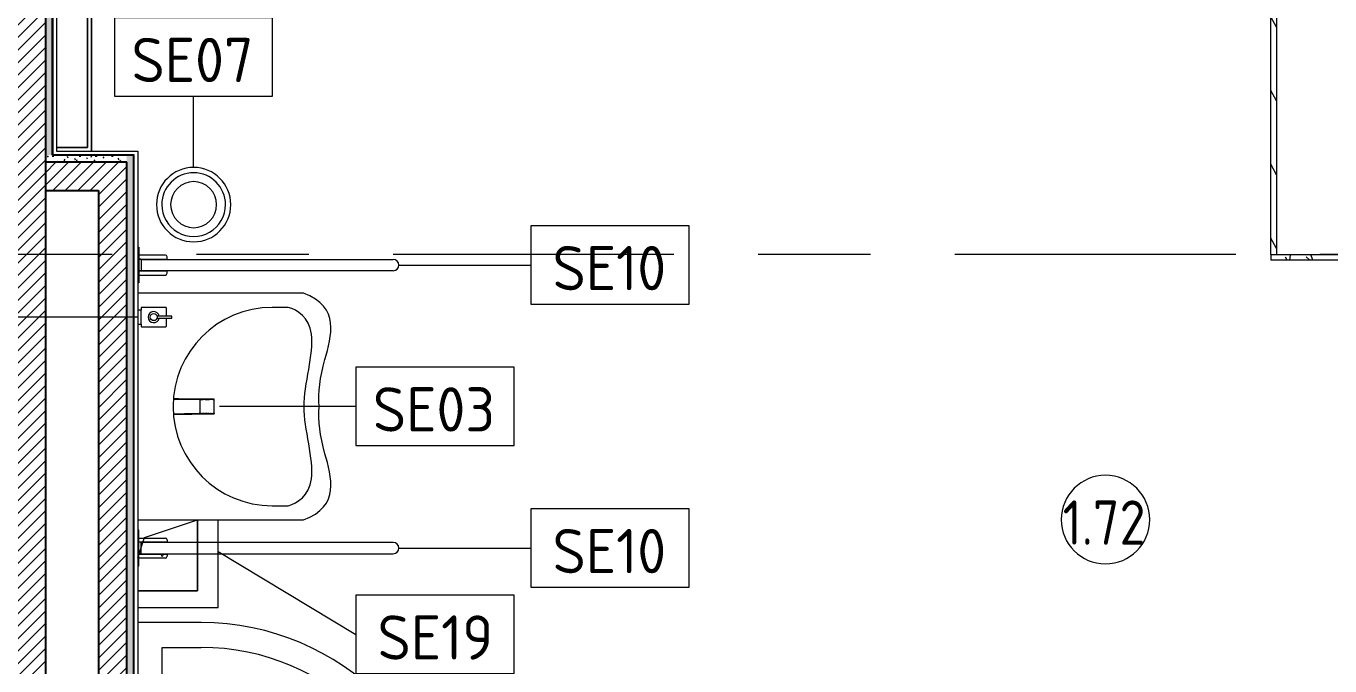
# Model space of a CAD drawing. Header units: millimetres. Extents: x 54725 to 263872, y -8553 to 29614.
# Drawn here: x 108094 to 111778, y 6638 to 8444 of the extents above; entities that cross this region are included whole.
import ezdxf

# ---------------------------------------------------------------- set-up
doc = ezdxf.new("R2010")
doc.units = ezdxf.units.MM
doc.linetypes.add('Осевая', pattern=[1587.5, 317.5, -238.125, 793.75, -238.125])
for name, color, linetype, lineweight, true_color in [('0-1', 7, 'Continuous', 9, 0x4994b4), ('A-DETL-GENF-1', 7, 'Continuous', 9, 0x4994b4), ('A-GENM-2', 7, 'Continuous', 9, 0x4994b4), ('A-WALL-3', 7, 'Continuous', 25, 0x3c3c3c), ('A-WALL-FNSH-2', 7, 'Continuous', 15, 0x3c3c3c), ('P-SANR-FIXT-1', 7, 'Continuous', 15, 0x4994b4)]:
    doc.layers.add(name, color=color, linetype=linetype, lineweight=lineweight, true_color=true_color)
for name, color, linetype, lineweight in [('A-AREA-IDEN', 7, 'Continuous', 9), ('A-DOOR', 7, 'Continuous', 9), ('A-GENM', 7, 'Continuous', 9), ('I-FURN', 7, 'Continuous', 9), ('I-WALL', 7, 'Continuous', 9), ('P-SANR-FIXT-IDEN', 7, 'Continuous', 9), ('Оси-2', 7, 'Осевая', 9)]:
    doc.layers.add(name, color=color, linetype=linetype, lineweight=lineweight)
doc.styles.add('GOST Common', font='GOST_Common.ttf', dxfattribs={"height": 125})
doc.styles.add('GOST Common_1', font='GOST_Common.ttf', dxfattribs={"width": 0.9, "height": 125})
pattern_1 = [(45, (-3861.742, 0), (-17.6776695, 17.6776695), [])]
pattern_2 = [(0, (-3861.742, 0), (60.96, 15.24), [5.029, -40.691, 5.029, -40.691, -243.84]), (0, (-3861.742, 0), (60.96, 15.24), [-91.44, 5.029, -86.411, 5.029, -40.691, -106.68]), (0, (-3861.742, 0), (60.96, 15.24), [-228.6, 5.029, -25.451, 5.029, -71.171]), (120, (-3838.882, 7.62), (-43.6782272, 45.1729086), [5.029, -40.691, 5.029, -40.691, -243.84]), (120, (-3838.882, 7.62), (-43.6782272, 45.1729086), [-91.44, 5.029, -86.411, 5.029, -40.691, -106.68]), (120, (-3838.882, 7.62), (-43.6782272, 45.1729086), [-228.6, 5.029, -25.451, 5.029, -71.171]), (240, (-3831.262, 38.1), (-17.2817728, -60.4129086), [5.029, -40.691, 5.029, -40.691, -243.84]), (240, (-3831.262, 38.1), (-17.2817728, -60.4129086), [-91.44, 5.029, -86.411, 5.029, -40.691, -106.68]), (240, (-3831.262, 38.1), (-17.2817728, -60.4129086), [-228.6, 5.029, -25.451, 5.029, -71.171])]
pattern_3 = [(288.435, (116808.855, 7791), (208.250902, -416.49961), [79.025, -579.519]), (319.399, (116833.845, 7716.03), (1249.5049425, -1041.2430683), [38.399, -1881.571]), (316.848, (116654.75, 7691.04), (3123.769422, -2915.4788923), [91.346, -4475.934]), (289.983, (116721.39, 7628.565), (624.746965, -1666.001328), [48.75, -2388.754]), (270, (116738.05, 7791), (208.25, -208.25), [41.65, -166.6]), (298.443, (116738.05, 7749.35), (-1457.75313005, 2707.24838793), [113.682, -5570.435]), (264.289, (116792.195, 7649.39), (208.2636477, 1874.2483835), [41.858, -2051.029]), (309.806, (116788.03, 7607.74), (-833.007541, 1041.2439595), [32.53, -1593.955])]

# ---------------------------------------------------------------- blocks, each defined once
blk = doc.blocks.new('GM_Отверстие прямоугольное _в плите_ - Отверстие-21604341-Фрагмент 1_12_ Групповая ячейка')
at = {"layer": 'A-GENM'}
for p, q in [((-50, 50), (100, 100)), ((100, 100), (100, -100)), ((100, -100), (100, 100)), ((-69, -7), (-50, 50)), ((100, -100), (-69, -100)), ((-69, -100), (100, -100))]:
    blk.add_line(p, q, dxfattribs=at)
for start, end in [(360, 180), (180, 360)]:
    blk.add_arc((0, 0), 2.5, start, end, dxfattribs=at)
blk = doc.blocks.new('Вешалка - 1_25-V83-Фрагмент 1_12_ Групповая ячейка')
at = {"layer": 'I-FURN'}
for p, q in [((340.2, 55), (-350, 55)), ((-350, 55), (-350, -44)), ((-350, -44), (-350, 55)), ((-350, 55), (340.2, 55)), ((-330.4, -44), (-330.4, 44.4)), ((-330.4, -44), (-330.4, 44.4)), ((-330.4, 44.4), (330.2, 44.4)), ((330.2, 44.4), (-330.4, 44.4)), ((330.2, 44.4), (330.2, -44.1)), ((330.2, -44.1), (330.2, 44.4))]:
    blk.add_line(p, q, dxfattribs=at)
blk = doc.blocks.new('мусорная корзина - Round_ Metal-30590745-Фрагмент 1_12_ Групповая ячейка')
at = {"layer": 'P-SANR-FIXT-1'}
for radius, start, end in [(105, 0, 180), (90, 360, 180), (65, 0, 180), (105, 180, 360), (90, 180, 360), (65, 180, 360)]:
    blk.add_arc((0, 0), radius, start, end, dxfattribs=at)
blk = doc.blocks.new('поддон угловой - 900х900-30799906-Фрагмент 1_12_ Групповая ячейка')
at = {"layer": 'P-SANR-FIXT-1'}
for p, q in [((-270, 450), (-449, 450)), ((-380, 119.2), (-380, 380)), ((-380, 380), (-270, 380)), ((-380, 45), (-380, 65.1)), ((-380, -380), (-380, -177)), ((380, -270), (380, -380)), ((450, -291.4), (450, -270)), ((380, -380), (-380, -380)), ((371, -450), (415.1, -450))]:
    blk.add_line(p, q, dxfattribs=at)
for centre, radius, start, end in [((-270, -270), 720, 360, 90), ((-270, -270), 650, 0, 90), ((-290, -290), 25, 90, 270), ((-290, -290), 25, 270, 90)]:
    blk.add_arc(centre, radius, start, end, dxfattribs=at)
blk = doc.blocks.new('смеситель для раковины - Default-V86-Фрагмент 1_12_ Групповая ячейка')
at = {"layer": '0-1'}
for p, q in [((19.7, 151.6), (-19.8, 151.6)), ((19.8, 111.8), (-19.8, 111.8)), ((-20.3, 110), (-20.4, 97.4)), ((20.4, 97.4), (20.3, 110))]:
    blk.add_line(p, q, dxfattribs=at)
at = {"layer": '0-1', "flags": 128}
for points in [[(-20.7, 150.6), (-20.7, 150.2), (-20.7, 149.2), (-20.7, 148.3), (-20.7, 146.9), (-20.7, 145.4), (-20.8, 134.7), (-21.1, 63.6), (-21.1, 93.2)], [(19.7, 151.6), (20, 151.6), (20.2, 151.6), (20.5, 151.4), (20.6, 151.2), (20.7, 151.1), (20.8, 150.9), (20.8, 150.6)], [(21.1, 36.8), (21, 77.4), (21, 111.4)], [(-21.4, 36.8), (-21.4, 39.3), (-21.2, 64), (-21.1, 88)], [(-21.1, 36.8), (-21.1, 63.3), (-21.1, 93.2)]]:
    blk.add_lwpolyline(points, dxfattribs=at)
at = {"layer": 'P-SANR-FIXT-1'}
for p, q in [((21, 151.6), (-21, 151.6)), ((-21, 151.6), (-21, 36.8)), ((21, 36.8), (21, 151.6)), ((-19.7, 144), (-19.8, 111.8)), ((19.8, 111.8), (19.7, 144)), ((19.9, 143.1), (19.9, 141)), ((19.9, 136.7), (19.9, 133.6)), ((19.9, 131), (20, 126.2)), ((20, 115.7), (20, 113.5)), ((20, 111.3), (20, 108.6))]:
    blk.add_line(p, q, dxfattribs=at)
at = {"layer": 'P-SANR-FIXT-1', "flags": 128}
for points in [[(-21.1, 36.8), (-21.1, 42.2), (-21, 67.6), (-20.8, 118.3), (-20.7, 143.7), (-20.7, 149.4), (-20.8, 150.2), (-20.9, 145.3), (-20.9, 138.9), (-21.1, 88.1)], [(21.1, 88.1), (20.9, 138.9), (20.9, 145.3), (20.8, 150.2), (20.7, 149.4), (20.7, 143.7), (20.8, 118.3), (21, 67.6), (21.1, 42.2), (21.1, 36.8)], [(-20, 109.4), (-20, 111), (-20, 119.8)], [(-19.9, 125.8), (-19.9, 133.8), (-19.9, 138.3)], [(20, 123.6), (20, 119.9), (20, 117.9)]]:
    blk.add_lwpolyline(points, dxfattribs=at)
at = {"layer": 'P-SANR-FIXT-1'}
for centre, major_axis, ratio, start_param, end_param in [((-19.8, 109.7), (-0.5, 0.002), 0.095846, 0.794229, 1.571164), ((19.8, 109.7), (0.5, 0.002), 0.095848, 4.711795, 5.488843)]:
    blk.add_ellipse(centre, major_axis=major_axis, ratio=ratio, start_param=start_param, end_param=end_param, dxfattribs=at)
for points, knots in [([(-19.9, 147.4), (-19.9, 148), (-19.8, 149.3), (-19.8, 150.7), (-19.8, 151.5), (-19.8, 151.6), (-19.8, 151.6)], [0.1, 0.1, 0.1, 0.1, 0.2, 0.3, 0.4, 0.4725859, 0.4725859, 0.4725859, 0.4725859]), ([(-19.8, 151.6), (-19.7, 151.6), (-19.7, 151.6), (-19.7, 151.2), (-19.7, 150), (-19.7, 148.3), (-19.7, 146.2), (-19.7, 144.8), (-19.7, 144)], [0.4728347, 0.4728347, 0.4728347, 0.4728347, 0.5, 0.6, 0.7, 0.8, 0.9, 1, 1, 1, 1]), ([(19.7, 144), (19.7, 144.8), (19.7, 146.2), (19.7, 148.3), (19.7, 150), (19.7, 151.2), (19.7, 151.6), (19.7, 151.6), (19.7, 151.6)], [0, 0, 0, 0, 0.1, 0.2, 0.3, 0.4, 0.5, 0.5274121, 0.5274121, 0.5274121, 0.5274121]), ([(19.7, 151.6), (19.8, 151.6), (19.8, 151.5), (19.8, 150.7), (19.8, 149.3), (19.9, 148), (19.9, 147.4)], [0.5275209, 0.5275209, 0.5275209, 0.5275209, 0.6, 0.7, 0.8, 0.9, 0.9, 0.9, 0.9]), ([(-19.8, 111.8), (-19.8, 111.8), (-19.8, 111.7), (-19.8, 110.9), (-19.8, 110.1), (-19.8, 109.7)], [0.4695548, 0.4695548, 0.4695548, 0.4695548, 0.6, 0.8, 1, 1, 1, 1]), ([(19.8, 109.7), (19.8, 110.1), (19.8, 110.9), (19.8, 111.7), (19.8, 111.8), (19.8, 111.8)], [0, 0, 0, 0, 0.2, 0.4, 0.5304748, 0.5304748, 0.5304748, 0.5304748]), ([(-21.1, 88.1), (-21.1, 85.7), (-21.1, 82.2), (-21.1, 77.5), (-21.2, 73.9), (-21.2, 70.4), (-21.2, 66.8), (-21.2, 63.9), (-21.2, 61.5), (-21.2, 59.8), (-21.2, 58), (-21.2, 55.7), (-21.3, 52.8), (-21.3, 49.3), (-21.3, 46), (-21.3, 42.6), (-21.4, 39.5), (-21.4, 37.5), (-21.4, 36.6)], [0, 0, 0, 0, 0.0833333, 0.125, 0.1666667, 0.2083333, 0.25, 0.2916667, 0.3125, 0.3333333, 0.3541667, 0.375, 0.4166667, 0.4583333, 0.5, 0.5416667, 0.5833333, 0.6201385, 0.6201385, 0.6201385, 0.6201385]), ([(-20.4, 97.4), (-20.4, 91.1), (-20.5, 81.8), (-20.6, 69.7), (-20.6, 60), (-20.7, 52.6), (-20.8, 47.4), (-20.8, 45.2), (-20.8, 43.5), (-20.9, 41.8), (-20.9, 39.8), (-20.9, 37.9), (-20.9, 37), (-20.9, 36.8)], [0, 0, 0, 0, 0.2222222, 0.3333333, 0.4444444, 0.5833333, 0.6180556, 0.6527778, 0.6701389, 0.6875, 0.7222222, 0.7569444, 0.7632988, 0.7632988, 0.7632988, 0.7632988]), ([(20.9, 36.8), (20.9, 37.1), (20.9, 38.1), (20.9, 39.8), (20.9, 41.4), (20.8, 42.8), (20.8, 44.1), (20.8, 45.8), (20.8, 48.6), (20.7, 53.5), (20.6, 60.7), (20.6, 68.9), (20.5, 76.5), (20.5, 85.7), (20.4, 92.7), (20.4, 97.4)], [0.2361111, 0.2361111, 0.2361111, 0.2361111, 0.25, 0.2777778, 0.3055556, 0.3194444, 0.3333333, 0.3611111, 0.3888889, 0.4444444, 0.5555556, 0.6666667, 0.75, 0.8333333, 1, 1, 1, 1]), ([(20.4, 88.2), (20.4, 88.1), (20.5, 88), (20.6, 87.8), (20.7, 87.5), (20.7, 87.4), (20.7, 87.3)], [0.19375, 0.19375, 0.19375, 0.19375, 0.25, 0.3, 0.35, 0.4, 0.4, 0.4, 0.4]), ([(21.4, 36.5), (21.4, 36.9), (21.4, 37.6), (21.4, 38.7), (21.4, 39.8), (21.4, 41), (21.3, 42.6), (21.3, 44.7), (21.3, 47.5), (21.3, 50.9), (21.2, 55.1), (21.2, 60), (21.2, 65.1), (21.2, 69.9), (21.2, 74.5), (21.1, 80.6), (21.1, 85.1), (21.1, 88.1)], [0.5133824, 0.5133824, 0.5133824, 0.5133824, 0.5357143, 0.5535714, 0.5714286, 0.5892857, 0.6071429, 0.6428571, 0.6785714, 0.7142857, 0.75, 0.7857143, 0.8214286, 0.8571429, 0.8928571, 0.9285714, 1, 1, 1, 1])]:
    blk.add_open_spline(points, degree=3, knots=knots, dxfattribs=at)
for points in [[(-19.8, 111.8), (-19.8, 111.8), (-19.8, 111.8), (-19.8, 111.8)], [(-19.8, 110), (-19.8, 110.3), (-19.8, 110.6), (-19.8, 110.9)], [(19.8, 111.8), (19.8, 111.8), (19.8, 111.8), (19.8, 111.8)], [(19.8, 110.9), (19.8, 110.6), (19.8, 110.3), (19.8, 110)], [(-20.5, 88.2), (-20.6, 88.2), (-20.7, 88.2), (-20.8, 88.2)]]:
    blk.add_open_spline(points, degree=3, dxfattribs=at)
blk = doc.blocks.new('SND_Умывальник МГН_Jika - гибкая подводка_ 640х550х165 PN6_3_ ХВ_ГВ накидная гайка BP DN15_ К-гл_кон_ П DN 50-30771805-Фрагмент 1_12_ Групповая ячейка')
at = {"layer": 'P-SANR-FIXT-1'}
for p, q in [((232.5, 0), (-320, 0)), ((-320, 0), (-320, -468)), ((320, 0), (272.5, 0)), ((320, -468), (320, 0)), ((-280, -380), (-280, -425)), ((280, -425), (280, -380))]:
    blk.add_line(p, q, dxfattribs=at)
blk.add_arc((0, -380), 280, 0, 180, dxfattribs=at)
for points, knots in [([(-280, -425), (-272.8, -450.8), (-229.3, -523.4), (-61.7, -470), (0, -470)], [-0.6664917, -0.6664917, -0.6664917, -0.6664917, -0.3523534, 0, 0, 0, 0]), ([(0, -470), (61.7, -470), (229.3, -523.4), (272.8, -450.8), (280, -425)], [-0.6664917, -0.6664917, -0.6664917, -0.6664917, -0.3141383, 0, 0, 0, 0]), ([(-320, -468), (-281.1, -574.8), (-131.1, -523.5), (-41.2, -508.8), (0, -512.9)], [0, 0, 0, 0, 0.3972744, 0.715552, 0.715552, 0.715552, 0.715552]), ([(0, -512.9), (41.2, -508.8), (131.1, -523.5), (281.1, -574.8), (320, -468)], [0, 0, 0, 0, 0.3182776, 0.715552, 0.715552, 0.715552, 0.715552])]:
    blk.add_open_spline(points, degree=3, knots=knots, dxfattribs=at)
blk = doc.blocks.new('Plumbing_Drainage_hansgrohe_56248XXX-RainDrain-Point-Complete-set-po - 800 Stainless Steel Optic-30807005-Фрагмент 1_12_ Групповая ячейка')
at = {"layer": 'A-DETL-GENF-1'}
for p, q in [((158.5, -158.5), (158.5, 89)), ((-69.1, -158.5), (158.5, -158.5))]:
    blk.add_line(p, q, dxfattribs=at)
blk = doc.blocks.new('132_МГН_Поручень для унитаза_тип откидной - ПР 1Р-V95-Фрагмент 1_12_ Групповая ячейка')
at = {"layer": 'A-GENM-2'}
for p, q in [((-16, 722), (-16, 9.5)), ((16, 9.5), (16, 722)), ((-28.2, 3), (-28.2, 78)), ((-23.2, 83), (-17, 83)), ((-17, 83), (-17, 3)), ((17, 83), (23.2, 83)), ((17, 3), (17, 83)), ((28.2, 78), (28.2, 3)), ((-50, 3), (-50, 0)), ((50, 3), (-50, 3)), ((-17, 3), (-28.2, 3)), ((-16, 9.5), (-16.6, 8.9)), ((-16.6, 8.9), (-16.6, 4.2)), ((16, 9.5), (-16, 9.5)), ((16, 9.5), (16.6, 8.9)), ((16.6, 8.9), (16.6, 4.2)), ((28.2, 3), (17, 3)), ((50, 0), (50, 3))]:
    blk.add_line(p, q, dxfattribs=at)
for centre, radius, start, end in [((0, 722), 16, 90, 180), ((0, 722), 16, 0, 90), ((-23.2, 78), 5, 90, 180), ((23.2, 78), 5, 0, 90), ((-15.3, 4.2), 1.24, 180, 270), ((15.3, 4.2), 1.24, 270, 360)]:
    blk.add_arc(centre, radius, start, end, dxfattribs=at)
blk = doc.blocks.new('132_МГН_Поручень для унитаза_тип откидной - ПР 1Р-18619933-Фрагмент 1_12_ Групповая ячейка')
at = {"layer": 'A-GENM-2'}
for p, q in [((-50, -3), (-50, 0)), ((50, 0), (50, -3)), ((50, -3), (-50, -3)), ((-17, -3), (-28.2, -3)), ((-28.2, -3), (-28.2, -78)), ((-17, -83), (-17, -3)), ((-16.6, -8.9), (-16.6, -4.2)), ((-16, -9.5), (-16.6, -8.9)), ((-16, -722), (-16, -9.5)), ((16, -9.5), (-16, -9.5)), ((16, -9.5), (16.6, -8.9)), ((16, -9.5), (16, -722)), ((16.6, -8.9), (16.6, -4.2)), ((28.2, -3), (17, -3)), ((17, -3), (17, -83)), ((28.2, -78), (28.2, -3)), ((-23.2, -83), (-17, -83)), ((17, -83), (23.2, -83))]:
    blk.add_line(p, q, dxfattribs=at)
for centre, radius, start, end in [((-15.3, -4.2), 1.24, 90, 180), ((15.3, -4.2), 1.24, 0, 90), ((-23.2, -78), 5, 180, 270), ((23.2, -78), 5, 270, 360), ((0, -722), 16, 180, 270), ((0, -722), 16, 270, 360)]:
    blk.add_arc(centre, radius, start, end, dxfattribs=at)
blk = doc.blocks.new('TOY_Диспансер мыло - Дозатор Elegance new 11654 019001 хром-30721027-Фрагмент 1_12_ Групповая ячейка')
at = {"layer": 'A-GENM-2'}
for p, q in [((97.5, 84.7), (97.5, 17)), ((122.2, 86.7), (99.5, 86.7)), ((122.2, 86.7), (102.9, 86.7)), ((127.9, 101.6), (122.2, 101.6)), ((122.2, 101.6), (122.2, 86.7)), ((122.2, 87.7), (122.2, 60.3)), ((127.9, 86.7), (127.9, 101.6)), ((127.9, 60.3), (127.9, 87.7)), ((146.9, 86.7), (127.9, 86.7)), ((150.5, 86.7), (127.9, 86.7)), ((152.5, 17), (152.5, 84.7)), ((99.5, 15), (105, 15)), ((145, 15), (105, 15)), ((105, 15), (105, 5.5)), ((145, 5.5), (145, 15)), ((145, 15), (150.5, 15))]:
    blk.add_line(p, q, dxfattribs=at)
blk.add_circle((125, 50.7), 10, dxfattribs=at)
for centre, radius, start, end in [((99.5, 84.7), 2, 90, 180), ((150.5, 84.7), 2, 360, 90), ((125, 50.7), 15.7, 100.4353, 79.365), ((99.5, 17), 2, 180, 270), ((150.5, 17), 2, 270, 360)]:
    blk.add_arc(centre, radius, start, end, dxfattribs=at)
blk = doc.blocks.new('FP_104-Фрагмент 1_12_ Групповая ячейка')
at = {"layer": 'A-GENM'}
for p, q in [((-3.8, 8), (-3.5, 7.1)), ((-3.5, 7.1), (-3.1, 6.1)), ((-3.1, 6.1), (-2.6, 5.2)), ((-2.6, 5.2), (-2.1, 4.2)), ((-2.1, 4.2), (-1.5, 3.3)), ((-1.5, 3.3), (-0.8, 2.4)), ((-0.8, 2.4), (-0.2, 1.4)), ((-0.2, 1.4), (0.6, 0.5)), ((0.6, 0.5), (1.4, -0.5)), ((1.4, -0.5), (2.3, -1.4)), ((2.3, -1.4), (3.2, -2.4)), ((3.2, -2.4), (4.2, -3.3)), ((4.2, -3.3), (5.2, -4.2)), ((5.2, -4.2), (6.2, -5.2)), ((6.2, -5.2), (7.3, -6.1)), ((7.3, -6.1), (8.5, -7.1)), ((8.5, -7.1), (9.7, -8))]:
    blk.add_line(p, q, dxfattribs=at)
blk = doc.blocks.new('131_Сантехническая перегородка 7 - СП-1-30858579-Фрагмент 1_12_ Групповая ячейка')
at = {"layer": 'A-GENM'}
h = blk.add_hatch(dxfattribs=at)
h.set_pattern_fill('FP_57', color=256, style=0, pattern_type=2)
h.set_pattern_definition([(198.435, (9964.92, -115426.855), (-416.49961, -208.250902), [79.025, -579.519]), (229.399, (9889.95, -115451.845), (-1041.2430683, -1249.5049425), [38.399, -1881.571]), (226.848, (9864.96, -115272.75), (-2915.4788923, -3123.769422), [91.346, -4475.934]), (199.983, (9802.485, -115339.39), (-1666.001328, -624.746965), [48.75, -2388.754]), (180, (9964.92, -115356.05), (-208.25, -208.25), [41.65, -166.6]), (208.443, (9923.27, -115356.05), (2707.24838793, 1457.75313005), [113.682, -5570.435]), (174.289, (9823.31, -115410.195), (1874.2483835, -208.2636477), [41.858, -2051.029]), (219.806, (9781.66, -115406.03), (1041.2439595, 833.007541), [32.53, -1593.955])])
h.paths.add_polyline_path([(2165.9, -8), (2165.9, 8), (45.9, 8), (45.9, -8), (796.9, -8), (796.9, 0), (812.9, 0), (812.9, -8), (1943.6, -8)])
for p, q in [((-4.1, 8), (45.9, 8)), ((45.9, 8), (2165.9, 8)), ((45.9, -8), (-4.1, -8)), ((796.9, -8), (45.9, -8)), ((2165.9, -8), (812.9, -8))]:
    blk.add_line(p, q, dxfattribs=at)
at = {"layer": 'A-GENM', "flags": 128}
for points in [[(71.5, 8), (62.7, 14.5), (51.9, 13.4), (45.9, 8)], [(45.9, -8), (54.7, -14.5), (65.5, -13.4), (71.5, -8)]]:
    blk.add_lwpolyline(points, dxfattribs=at)
at = {"layer": 'A-GENM'}
for radius, start, end in [(24.6, 19.9113, 160.0887), (17.6, 28.9731, 151.0269), (15.1, 126.8617, 139.5341), (15.1, 78.8699, 82.6459), (15.1, 40.4659, 53.124), (24.6, 199.9113, 340.0887), (17.6, 208.9731, 331.0269), (15.1, 220.4659, 233.124), (15.1, 258.8699, 262.6459), (15.1, 306.8617, 319.5341)]:
    blk.add_arc((58.7, 0), radius, start, end, dxfattribs=at)
blk.add_blockref('FP_104-Фрагмент 1_12_ Групповая ячейка', (0, 0), dxfattribs=at)
blk = doc.blocks.new('131_Сантехническая перегородка_Дверь МГН - СД-1-30883454-Фрагмент 1_12_ Групповая ячейка')
at = {"layer": 'A-DOOR'}
h = blk.add_hatch(dxfattribs=at)
h.set_pattern_fill('FP_59', color=256, style=0, pattern_type=2)
h.set_pattern_definition(pattern_3)
h.paths.add_polyline_path([(1010, 8), (1010, -8), (1390, -8), (1390, 8)])
at = {"layer": 'A-GENM'}
h = blk.add_hatch(dxfattribs=at)
h.set_pattern_fill('FP_59', color=256, style=0, pattern_type=2)
h.set_pattern_definition(pattern_3)
h.paths.add_polyline_path([(-370, 8), (-370, -8), (10, -8), (10, 8)])
at = {"layer": 'A-DOOR'}
for p, q in [((10, 1008), (26, 1008)), ((10, 8), (10, 1008)), ((26, 8), (26, 1008)), ((10, 8), (26, 8))]:
    blk.add_line(p, q, dxfattribs=at)
blk.add_arc((10, 8), 1000, 360, 90, dxfattribs=at)
at = {"layer": 'A-GENM'}
for p, q in [((-370, 8), (10, 8)), ((-370, -8), (-370, 8)), ((10, -8), (10, 8)), ((1010, 8), (1390, 8)), ((1010, -8), (1010, 8)), ((1390, -8), (1390, 8)), ((10, -8), (-370, -8)), ((1390, -8), (1010, -8))]:
    blk.add_line(p, q, dxfattribs=at)
blk = doc.blocks.new('М_сантехническая_рамка1 - В рамке-30590747-Фрагмент 1_12_ Групповая ячейка')
at = {"layer": 'P-SANR-FIXT-IDEN'}
for p, q in [((4.293, 2.24), (-4.639, 2.24)), ((-4.639, 2.24), (-4.639, -2.178)), ((4.293, -2.178), (4.293, 2.24)), ((-4.639, -2.178), (4.293, -2.178))]:
    blk.add_line(p, q, dxfattribs=at)
blk = doc.blocks.new('Марка_Помещения - Номер-25198446-Фрагмент 1_12_ Групповая ячейка')
at = {"layer": 'A-AREA-IDEN'}
for start, end in [(360, 180), (180, 360)]:
    blk.add_arc((0, 0), 2.5, start, end, dxfattribs=at)

msp = doc.modelspace()

# ---------------------------------------------------------------- hatches: boundary and pattern name
at = {"layer": 'I-WALL'}
h = msp.add_hatch(dxfattribs=at)
h.set_pattern_fill('FP_28', color=256, style=0, pattern_type=2)
h.set_pattern_definition(pattern_1)
h.paths.add_polyline_path([(108148.3, 5400), (108148.3, 10380), (108068.3, 10380), (108068.3, 5400)])
h = msp.add_hatch(dxfattribs=at)
h.set_pattern_fill('FP_35', color=256, style=0, pattern_type=2)
h.set_pattern_definition(pattern_2)
h.paths.add_polyline_path([(108148.3, 8080), (108168.3, 8080), (108168.3, 10000), (108148.3, 10000), (108148.3, 9017)])
h = msp.add_hatch(dxfattribs=at)
h.set_pattern_fill('FP_35', color=256, style=0, pattern_type=2)
h.set_pattern_definition(pattern_2)
h.paths.add_polyline_path([(108378.3, 8060), (108378.3, 8080), (108148.3, 8080), (108148.3, 8060)])
h = msp.add_hatch(dxfattribs=at)
h.set_pattern_fill('FP_35', color=256, style=0, pattern_type=2)
h.set_pattern_definition(pattern_2)
h.paths.add_polyline_path([(108398.3, 5850), (108398.3, 8080), (108378.3, 8080), (108378.3, 5850)])
h = msp.add_hatch(dxfattribs=at)
h.set_pattern_fill('FP_28', color=256, style=0, pattern_type=2)
h.set_pattern_definition(pattern_1)
h.paths.add_polyline_path([(108148.3, 7980), (108378.3, 7980), (108378.3, 8060), (108148.3, 8060), (108148.3, 8021.3)])
h = msp.add_hatch(dxfattribs=at)
h.set_pattern_fill('FP_28', color=256, style=0, pattern_type=2)
h.set_pattern_definition(pattern_1)
h.paths.add_polyline_path([(108378.3, 5830), (108378.3, 7980), (108298.3, 7980), (108298.3, 5830), (108319.1, 5830)])

# ---------------------------------------------------------------- linework, layer by layer
at = {"layer": 'A-WALL-3'}
for p, q in [((108148.3, 10000), (108148.3, 5400)), ((108168.3, 8080), (108168.3, 9980)), ((108398.3, 8080), (108168.3, 8080)), ((108398.3, 5850), (108398.3, 8080)), ((108378.3, 8060), (108148.3, 8060)), ((108378.3, 5830), (108378.3, 8060)), ((108148.3, 7980), (108298.3, 7980)), ((108298.3, 7980), (108298.3, 5830))]:
    msp.add_line(p, q, dxfattribs=at)
at = {"layer": 'A-WALL-FNSH-2'}
for p, q in [((108169.3, 9980), (108169.3, 8081)), ((108399.3, 8081), (108169.3, 8081)), ((108399.3, 5851), (108399.3, 8081))]:
    msp.add_line(p, q, dxfattribs=at)
at = {"layer": 'I-WALL'}
for p, q in [((108179.3, 9980), (108179.3, 8091)), ((108179.3, 8091), (108409.3, 8091)), ((108409.3, 8091), (108409.3, 5850))]:
    msp.add_line(p, q, dxfattribs=at)
at = {"layer": 'P-SANR-FIXT-IDEN'}
for p, q in [((108567.3, 8045), (108567.3, 8246.7)), ((109147.3, 7769.5), (109520.6, 7769.5)), ((108409.1, 7622.5), (108009.9, 7622.5)), ((108640.4, 7370.6), (109026, 7370.6)), ((109147.3, 6970.5), (109520.6, 6970.5)), ((108636.8, 6960.8), (109026, 6726.7))]:
    msp.add_line(p, q, dxfattribs=at)
at = {"layer": 'Оси-2'}
msp.add_line((106987.6, 7800), (114567.8, 7800), dxfattribs=at)

# ---------------------------------------------------------------- block references
at = {"layer": 'A-AREA-IDEN', "xscale": 49.99999999999998, "yscale": 49.99999999999998, "zscale": 49.99999999999998}
msp.add_blockref('Марка_Помещения - Номер-25198446-Фрагмент 1_12_ Групповая ячейка', (111144, 7050.8), dxfattribs=at)
at = {"layer": 'A-GENM'}
for name, p, rotation in [('131_Сантехническая перегородка 7 - СП-1-30858579-Фрагмент 1_12_ Групповая ячейка', (111619.3, 9964.9), 269.9999999999999), ('131_Сантехническая перегородка_Дверь МГН - СД-1-30883454-Фрагмент 1_12_ Групповая ячейка', (113001.3, 7791), 180)]:
    msp.add_blockref(name, p, dxfattribs=dict(at, rotation=rotation))
msp.add_blockref('GM_Отверстие прямоугольное _в плите_ - Отверстие-21604341-Фрагмент 1_12_ Групповая ячейка', (108478.3, 6950), dxfattribs=at)
at = {"layer": 'I-FURN', "rotation": 270.0000000000007}
msp.add_blockref('Вешалка - 1_25-V83-Фрагмент 1_12_ Групповая ячейка', (108223.3, 8431.3), dxfattribs=at)
at = {"layer": 'P-SANR-FIXT-1'}
for name, p, rotation in [('мусорная корзина - Round_ Metal-30590745-Фрагмент 1_12_ Групповая ячейка', (108567.3, 7940), 180), ('132_МГН_Поручень для унитаза_тип откидной - ПР 1Р-18619933-Фрагмент 1_12_ Групповая ячейка', (108409.3, 7769.5), 89.99999999999942), ('SND_Умывальник МГН_Jika - гибкая подводка_ 640х550х165 PN6_3_ ХВ_ГВ накидная гайка BP DN15_ К-гл_кон_ П DN 50-30771805-Фрагмент 1_12_ Групповая ячейка', (108409.3, 7370), 89.99999999999977), ('TOY_Диспансер мыло - Дозатор Elegance new 11654 019001 хром-30721027-Фрагмент 1_12_ Групповая ячейка', (108403.8, 7747.5), 270), ('смеситель для раковины - Default-V86-Фрагмент 1_12_ Групповая ячейка', (108474.1, 7370), 269.9999999999995), ('132_МГН_Поручень для унитаза_тип откидной - ПР 1Р-V95-Фрагмент 1_12_ Групповая ячейка', (108409.3, 6970.5), 270.0000000000001)]:
    msp.add_blockref(name, p, dxfattribs=dict(at, rotation=rotation))
for name, p in [('Plumbing_Drainage_hansgrohe_56248XXX-RainDrain-Point-Complete-set-po - 800 Stainless Steel Optic-30807005-Фрагмент 1_12_ Групповая ячейка', (108478.3, 6961)), ('поддон угловой - 900х900-30799906-Фрагмент 1_12_ Групповая ячейка', (108858.3, 6310))]:
    msp.add_blockref(name, p, dxfattribs=at)
at = {"layer": 'P-SANR-FIXT-IDEN', "xscale": 49.99999999999998, "yscale": 49.99999999999998, "zscale": 49.99999999999998}
for p in [(108575.9, 8355.6), (109752.5, 7767.9), (109258, 7369), (109752.5, 6968.9), (109258, 6725.1)]:
    msp.add_blockref('М_сантехническая_рамка1 - В рамке-30590747-Фрагмент 1_12_ Групповая ячейка', p, dxfattribs=at)

# ---------------------------------------------------------------- texts
at = {"layer": 'A-AREA-IDEN', "insert": (111023.1, 7105), "char_height": 125, "width": 303.038, "attachment_point": 1, "style": 'GOST Common_1'}
msp.add_mtext('1.72', dxfattribs=at)
at = {"layer": 'P-SANR-FIXT-IDEN', "char_height": 125, "attachment_point": 1, "style": 'GOST Common'}
for s, insert, width in [('SE07', (108391.6, 8411), 444.937), ('SE10', (109581.5, 7823.3), 412.869), ('SE03', (109073.7, 7424.4), 444.937), ('SE10', (109581.5, 7024.3), 412.869), ('SE19', (109086.9, 6780.5), 412.869)]:
    msp.add_mtext(s, dxfattribs=dict(at, insert=insert, width=width))

doc.saveas('drawing.dxf')
